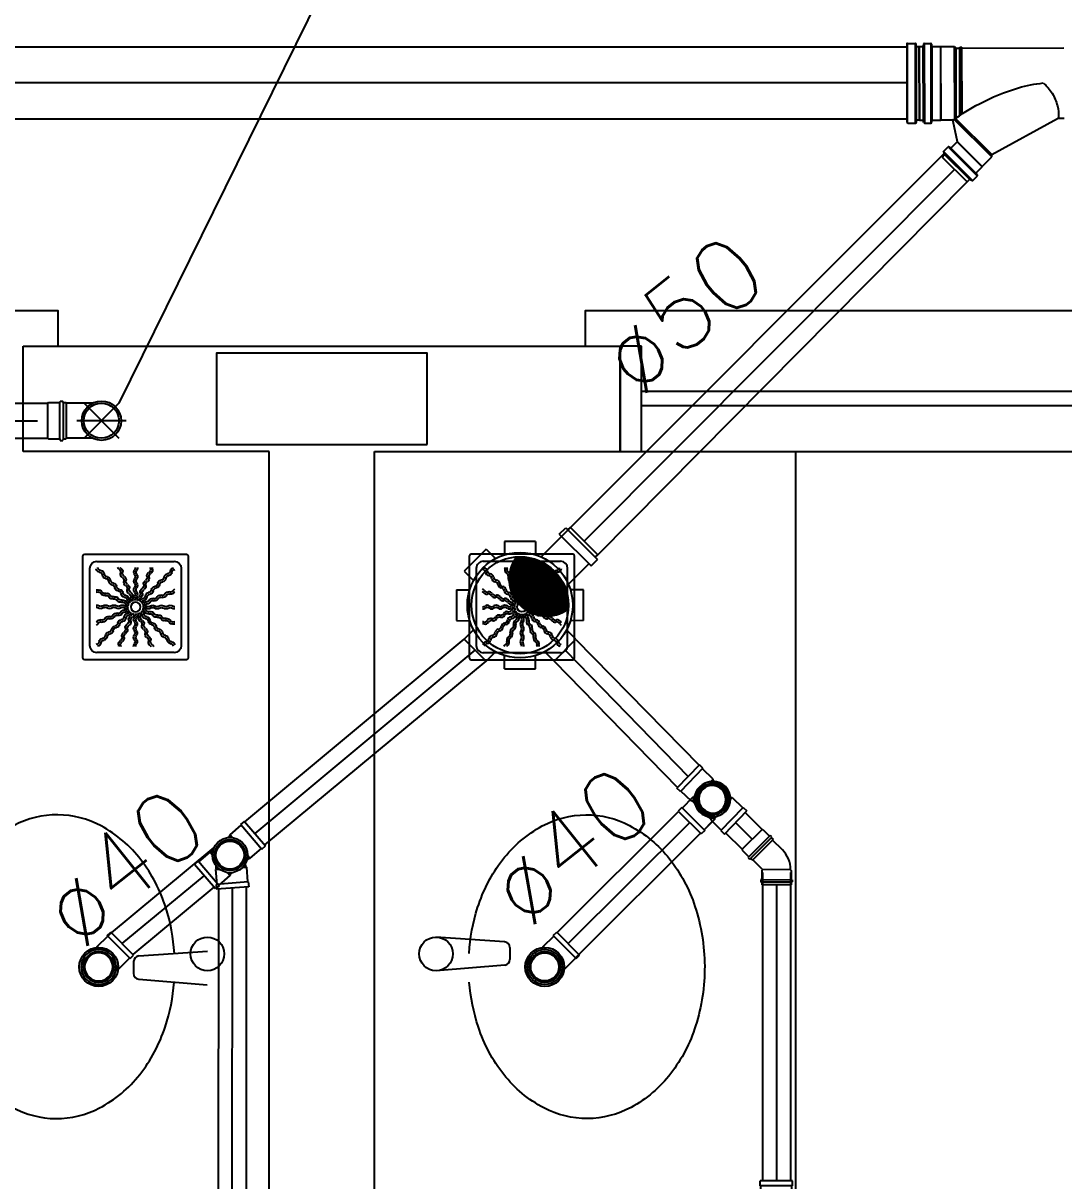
# Model space of a CAD drawing. Extents: x 411.9 to 506.5, y 66.1 to 116.3.
# Drawn here: x 432.73 to 434.212, y 109.616 to 111.264 of the extents above; entities that cross this region are included whole.
import ezdxf

# ---------------------------------------------------------------- set-up
doc = ezdxf.new("R2010")
doc.units = 0
doc.header["$LTSCALE"] = 0.005
doc.linetypes.add('C1', pattern=[12, 10, -1, 0, -1])
doc.layers.get('0').update_dxf_attribs({"linetype": 'CONTINUOUS'})
for name, color, linetype in [('01', 1, 'CONTINUOUS'), ('A-TEXTO', 3, 'CONTINUOUS'), ('AR-HAT-SERVIÇO', 253, 'CONTINUOUS'), ('EIXOS', 1, 'CONTINUOUS'), ('ESGOTO', 3, 'CONTINUOUS'), ('Estr-Met-PILARES', 3, 'CONTINUOUS'), ('H-ESGOTO', 3, 'CONTINUOUS'), ('SANIT', 3, 'CONTINUOUS'), ('TIGRECAD', 3, 'CONTINUOUS'), ('TINTERNO', 9, 'CONTINUOUS'), ('TUB-ESGOTO', 7, 'CONTINUOUS')]:
    doc.layers.add(name, color=color, linetype=linetype)
doc.styles.get("Standard").update_dxf_attribs({"font": 'simplex.shx'})

# ---------------------------------------------------------------- blocks, each defined once
blk = doc.blocks.new('A$C29B145EC')
at = {"layer": '01', "color": 251, "ltscale": 10}
for p, q in [((0.6883, 0.7), (0.0117, 0.7)), ((0, 0.6883), (0, 0.0117)), ((0.6067, 0.6533), (0.0933, 0.6533)), ((0.7, 0.0117), (0.7, 0.6883)), ((0.0467, 0.6067), (0.0467, 0.0933)), ((0.6533, 0.0933), (0.6533, 0.6067)), ((0.3228, 0.3929), (0.3117, 0.3833)), ((0.3413, 0.4), (0.3274, 0.3954)), ((0.3611, 0.3995), (0.3465, 0.4006)), ((0.3792, 0.3915), (0.3661, 0.3981)), ((0.3929, 0.3772), (0.3833, 0.3883)), ((0.3005, 0.3611), (0.2994, 0.3465)), ((0.3, 0.3413), (0.3046, 0.3274)), ((0.3085, 0.3792), (0.3019, 0.3661)), ((0.3071, 0.3228), (0.3167, 0.3117)), ((0.3208, 0.3085), (0.3339, 0.3019)), ((0.3772, 0.3071), (0.3883, 0.3167)), ((0.3915, 0.3208), (0.3981, 0.3339)), ((0.4, 0.3587), (0.3954, 0.3726)), ((0.3995, 0.3389), (0.4006, 0.3535)), ((0.3389, 0.3005), (0.3535, 0.2994)), ((0.3587, 0.3), (0.3726, 0.3046)), ((0.0117, 0), (0.6883, 0)), ((0.0933, 0.0467), (0.6067, 0.0467))]:
    blk.add_line(p, q, dxfattribs=at)
blk.add_circle((0.35, 0.35), 0.0321, dxfattribs=at)
for centre, radius, start, end in [((0.0117, 0.6883), 0.0117, 90, 180), ((0.6883, 0.6883), 0.0117, 0, 90), ((0.0933, 0.6067), 0.0467, 90, 180), ((0.6067, 0.6067), 0.0467, 0, 90), ((0.1003, 0.5997), 0.0117, 178.15805, 180), ((0.0842, 0.576), 0.0245, 45, 79.44028), ((0.1017, 0.6349), 0.0245, 259.28678, 261.81216), ((0.0947, 0.5865), 0.0245, 45, 81.81216), ((0.0842, 0.576), 0.0245, 8.18784, 45), ((0.1326, 0.5832), 0.0245, 188.18784, 225), ((0.0947, 0.5865), 0.0245, 8.18784, 45), ((0.1326, 0.5832), 0.0245, 225, 261.81216), ((0.1431, 0.5936), 0.0245, 188.18784, 225), ((0.1431, 0.5936), 0.0245, 225, 261.81216), ((0.1256, 0.5347), 0.0245, 45, 81.81216), ((0.1361, 0.5452), 0.0245, 45, 81.81216), ((0.1256, 0.5347), 0.0245, 8.18784, 45), ((0.1741, 0.5419), 0.0245, 188.18784, 225), ((0.1361, 0.5452), 0.0245, 8.18784, 45), ((0.1846, 0.5524), 0.0245, 188.18784, 225), ((0.2609, 0.5946), 0.0245, 165.68784, 202.5), ((0.2134, 0.6065), 0.0245, 345.68784, 11.38853), ((0.2609, 0.5946), 0.0245, 202.5, 239.31216), ((0.2359, 0.5525), 0.0245, 22.5, 59.31216), ((0.2746, 0.6003), 0.0245, 165.68784, 202.5), ((0.2271, 0.6122), 0.0245, 345.68784, 358.02046), ((0.2746, 0.6003), 0.0245, 202.5, 239.31216), ((0.2359, 0.5525), 0.0245, 345.68784, 22.5), ((0.2834, 0.5406), 0.0245, 165.68784, 202.5), ((0.2496, 0.5582), 0.0245, 22.5, 59.31216), ((0.2496, 0.5582), 0.0245, 345.68784, 22.5), ((0.2971, 0.5463), 0.0245, 165.68784, 202.5), ((0.3613, 0.6101), 0.0245, 177.07178, 216.81216), ((0.3614, 0.5516), 0.0245, 143.18784, 180), ((0.3614, 0.5516), 0.0245, 180, 216.81216), ((0.3221, 0.5807), 0.0245, 0, 36.81216), ((0.3221, 0.5807), 0.0245, 323.18784, 0), ((0.3761, 0.6101), 0.0245, 177.07178, 216.81216), ((0.3762, 0.5516), 0.0245, 143.18784, 180), ((0.3762, 0.5516), 0.0245, 180, 216.81216), ((0.3369, 0.5807), 0.0245, 0, 36.81216), ((0.3369, 0.5807), 0.0245, 323.18784, 0), ((0.4377, 0.5319), 0.0245, 157.5, 194.31216), ((0.4377, 0.5319), 0.0245, 120.68784, 157.5), ((0.4125, 0.5739), 0.0245, 300.68784, 337.5), ((0.4514, 0.5262), 0.0245, 120.68784, 157.5), ((0.4125, 0.5739), 0.0245, 337.5, 14.31216), ((0.4599, 0.586), 0.0245, 157.5, 194.31216), ((0.4599, 0.586), 0.0245, 120.68784, 157.5), ((0.4262, 0.5682), 0.0245, 300.68784, 337.5), ((0.4348, 0.628), 0.0245, 300.68784, 317.20212), ((0.4262, 0.5682), 0.0245, 337.5, 14.31216), ((0.4737, 0.5803), 0.0245, 157.5, 194.31216), ((0.4737, 0.5803), 0.0245, 120.68784, 157.5), ((0.4485, 0.6223), 0.0245, 300.68784, 333.42235), ((0.5419, 0.5259), 0.0245, 135, 171.81216), ((0.5419, 0.5259), 0.0245, 98.18784, 135), ((0.5524, 0.5154), 0.0245, 98.18784, 135), ((0.5347, 0.5744), 0.0245, 278.18784, 315), ((0.5452, 0.5639), 0.0245, 278.18784, 315), ((0.5347, 0.5744), 0.0245, 315, 351.81216), ((0.5832, 0.5674), 0.0245, 135, 171.81216), ((0.5452, 0.5639), 0.0245, 315, 351.81216), ((0.5832, 0.5674), 0.0245, 98.18784, 135), ((0.5936, 0.5569), 0.0245, 135, 171.81216), ((0.5936, 0.5569), 0.0245, 98.18784, 135), ((0.576, 0.6158), 0.0245, 278.18784, 315), ((0.5865, 0.6053), 0.0245, 278.18784, 315), ((0.576, 0.6158), 0.0245, 315, 349.44028), ((0.5865, 0.6053), 0.0245, 315, 351.81216), ((0.0777, 0.4485), 0.0245, 30.68784, 63.42235), ((0.1741, 0.5419), 0.0245, 225, 261.81216), ((0.1846, 0.5524), 0.0245, 225, 261.81216), ((0.1671, 0.4934), 0.0245, 45, 81.81216), ((0.1776, 0.5039), 0.0245, 45, 81.81216), ((0.1671, 0.4934), 0.0245, 8.18784, 45), ((0.2155, 0.5006), 0.0245, 188.18784, 225), ((0.1776, 0.5039), 0.0245, 8.18784, 45), ((0.2155, 0.5006), 0.0245, 225, 261.81216), ((0.226, 0.5111), 0.0245, 188.18784, 225), ((0.226, 0.5111), 0.0245, 225, 261.81216), ((0.2085, 0.4521), 0.0245, 45, 81.81216), ((0.219, 0.4626), 0.0245, 45, 81.81216), ((0.2085, 0.4521), 0.0245, 8.18784, 45), ((0.219, 0.4626), 0.0245, 8.18784, 45), ((0.2675, 0.4698), 0.0245, 188.18784, 225), ((0.2834, 0.5406), 0.0245, 202.5, 239.31216), ((0.2584, 0.4985), 0.0245, 22.5, 59.31216), ((0.2971, 0.5463), 0.0245, 202.5, 239.31216), ((0.2584, 0.4985), 0.0245, 345.68784, 22.5), ((0.3059, 0.4866), 0.0245, 165.68784, 202.5), ((0.3059, 0.4866), 0.0245, 202.5, 239.31216), ((0.2721, 0.5042), 0.0245, 22.5, 59.31216), ((0.2809, 0.4445), 0.0245, 22.5, 59.31216), ((0.2721, 0.5042), 0.0245, 345.68784, 22.5), ((0.3196, 0.4923), 0.0245, 165.68784, 202.5), ((0.3196, 0.4923), 0.0245, 202.5, 239.31216), ((0.2946, 0.4502), 0.0245, 22.5, 59.31216), ((0.3615, 0.4931), 0.0245, 143.18784, 180), ((0.3615, 0.4931), 0.0245, 180, 216.81216), ((0.3222, 0.5222), 0.0245, 0, 36.81216), ((0.3222, 0.5222), 0.0245, 323.18784, 0), ((0.3223, 0.4637), 0.0245, 0, 36.81216), ((0.3223, 0.4637), 0.0245, 323.18784, 0), ((0.3764, 0.4931), 0.0245, 143.18784, 180), ((0.3764, 0.4931), 0.0245, 180, 216.81216), ((0.337, 0.5222), 0.0245, 0, 36.81216), ((0.337, 0.5222), 0.0245, 323.18784, 0), ((0.3372, 0.4637), 0.0245, 0, 36.81216), ((0.3372, 0.4637), 0.0245, 323.18784, 0), ((0.368, 0.4657), 0.0245, 337.5, 14.31216), ((0.4154, 0.4778), 0.0245, 157.5, 194.31216), ((0.4154, 0.4778), 0.0245, 120.68784, 157.5), ((0.3902, 0.5198), 0.0245, 300.68784, 337.5), ((0.3817, 0.46), 0.0245, 337.5, 14.31216), ((0.4291, 0.4721), 0.0245, 157.5, 194.31216), ((0.4291, 0.4721), 0.0245, 120.68784, 157.5), ((0.3902, 0.5198), 0.0245, 337.5, 14.31216), ((0.4039, 0.5141), 0.0245, 300.68784, 337.5), ((0.4039, 0.5141), 0.0245, 337.5, 14.31216), ((0.4514, 0.5262), 0.0245, 157.5, 194.31216), ((0.4593, 0.443), 0.0245, 98.18784, 135), ((0.4521, 0.4915), 0.0245, 278.18784, 315), ((0.4626, 0.481), 0.0245, 278.18784, 315), ((0.4521, 0.4915), 0.0245, 315, 351.81216), ((0.5006, 0.4845), 0.0245, 135, 171.81216), ((0.4626, 0.481), 0.0245, 315, 351.81216), ((0.5006, 0.4845), 0.0245, 98.18784, 135), ((0.5111, 0.474), 0.0245, 135, 171.81216), ((0.5111, 0.474), 0.0245, 98.18784, 135), ((0.4934, 0.5329), 0.0245, 278.18784, 315), ((0.5039, 0.5224), 0.0245, 278.18784, 315), ((0.4934, 0.5329), 0.0245, 315, 351.81216), ((0.5039, 0.5224), 0.0245, 315, 351.81216), ((0.5524, 0.5154), 0.0245, 135, 171.81216), ((0.5946, 0.4391), 0.0245, 112.5, 149.31216), ((0.5946, 0.4391), 0.0245, 75.68784, 112.5), ((0.6065, 0.4866), 0.0245, 255.68784, 281.38853), ((0.072, 0.4348), 0.0245, 30.68784, 47.20212), ((0.114, 0.4599), 0.0245, 210.68784, 247.5), ((0.1197, 0.4737), 0.0245, 210.68784, 247.5), ((0.114, 0.4599), 0.0245, 247.5, 284.31216), ((0.1197, 0.4737), 0.0245, 247.5, 284.31216), ((0.1261, 0.4125), 0.0245, 67.5, 104.31216), ((0.1318, 0.4262), 0.0245, 67.5, 104.31216), ((0.1261, 0.4125), 0.0245, 30.68784, 67.5), ((0.1318, 0.4262), 0.0245, 30.68784, 67.5), ((0.1681, 0.4377), 0.0245, 210.68784, 247.5), ((0.1738, 0.4514), 0.0245, 210.68784, 247.5), ((0.1681, 0.4377), 0.0245, 247.5, 284.31216), ((0.1738, 0.4514), 0.0245, 247.5, 284.31216), ((0.1802, 0.3902), 0.0245, 67.5, 104.31216), ((0.1859, 0.4039), 0.0245, 67.5, 104.31216), ((0.1802, 0.3902), 0.0245, 30.68784, 67.5), ((0.1859, 0.4039), 0.0245, 30.68784, 67.5), ((0.2222, 0.4154), 0.0245, 210.68784, 247.5), ((0.2279, 0.4291), 0.0245, 210.68784, 247.5), ((0.2222, 0.4154), 0.0245, 247.5, 284.31216), ((0.2279, 0.4291), 0.0245, 247.5, 284.31216), ((0.2343, 0.368), 0.0245, 67.5, 104.31216), ((0.257, 0.4593), 0.0245, 188.18784, 225), ((0.24, 0.3817), 0.0245, 67.5, 104.31216), ((0.257, 0.4593), 0.0245, 225, 261.81216), ((0.2343, 0.368), 0.0245, 30.68784, 67.5), ((0.24, 0.3817), 0.0245, 30.68784, 67.5), ((0.2675, 0.4698), 0.0245, 225, 261.81216), ((0.25, 0.4109), 0.0245, 45, 81.81216), ((0.282, 0.4068), 0.0245, 210.68784, 247.5), ((0.2605, 0.4214), 0.0245, 45, 81.81216), ((0.25, 0.4109), 0.0245, 8.18784, 45), ((0.2984, 0.418), 0.0245, 188.18784, 225), ((0.2605, 0.4214), 0.0245, 8.18784, 45), ((0.2984, 0.418), 0.0245, 225, 261.81216), ((0.3089, 0.4285), 0.0245, 188.18784, 225), ((0.3089, 0.4285), 0.0245, 225, 261.81216), ((0.2915, 0.3696), 0.0245, 45, 81.81216), ((0.2809, 0.4445), 0.0245, 345.68784, 22.5), ((0.3284, 0.4326), 0.0245, 165.68784, 202.5), ((0.3019, 0.3801), 0.0245, 45, 81.81216), ((0.3284, 0.4326), 0.0245, 202.5, 239.31216), ((0.2915, 0.3696), 0.0245, 34.11599, 45), ((0.3034, 0.3905), 0.0245, 22.5, 59.31216), ((0.2946, 0.4502), 0.0245, 345.68784, 22.5), ((0.3421, 0.4383), 0.0245, 165.68784, 202.5), ((0.3019, 0.3801), 0.0245, 31.47071, 45), ((0.3421, 0.4383), 0.0245, 202.5, 239.31216), ((0.3034, 0.3905), 0.0245, 11.61599, 22.5), ((0.3171, 0.3962), 0.0245, 22.5, 59.31216), ((0.3616, 0.4346), 0.0245, 143.18784, 180), ((0.3616, 0.4346), 0.0245, 180, 216.81216), ((0.3171, 0.3962), 0.0245, 8.97071, 22.5), ((0.3225, 0.4053), 0.0245, 0, 36.81216), ((0.3225, 0.4053), 0.0245, 349.11599, 0), ((0.3765, 0.4346), 0.0245, 143.18784, 180), ((0.3765, 0.4346), 0.0245, 180, 216.81216), ((0.3373, 0.4053), 0.0245, 0, 36.81216), ((0.3373, 0.4053), 0.0245, 346.47071, 0), ((0.3457, 0.4116), 0.0245, 326.61599, 337.5), ((0.3457, 0.4116), 0.0245, 337.5, 14.31216), ((0.3931, 0.4237), 0.0245, 157.5, 194.31216), ((0.3931, 0.4237), 0.0245, 120.68784, 157.5), ((0.3594, 0.4059), 0.0245, 323.97071, 337.5), ((0.368, 0.4657), 0.0245, 300.68784, 337.5), ((0.3594, 0.4059), 0.0245, 337.5, 14.31216), ((0.4068, 0.418), 0.0245, 157.5, 194.31216), ((0.3696, 0.4085), 0.0245, 304.11599, 315), ((0.4068, 0.418), 0.0245, 120.68784, 157.5), ((0.3696, 0.4085), 0.0245, 315, 351.81216), ((0.418, 0.4016), 0.0245, 135, 171.81216), ((0.3817, 0.46), 0.0245, 300.68784, 337.5), ((0.3801, 0.3981), 0.0245, 315, 351.81216), ((0.418, 0.4016), 0.0245, 98.18784, 135), ((0.4285, 0.3911), 0.0245, 135, 171.81216), ((0.4285, 0.3911), 0.0245, 98.18784, 135), ((0.4326, 0.3716), 0.0245, 112.5, 149.31216), ((0.4109, 0.45), 0.0245, 278.18784, 315), ((0.4326, 0.3716), 0.0245, 75.68784, 112.5), ((0.4214, 0.4395), 0.0245, 278.18784, 315), ((0.4109, 0.45), 0.0245, 315, 351.81216), ((0.4593, 0.443), 0.0245, 135, 171.81216), ((0.4445, 0.4191), 0.0245, 255.68784, 292.5), ((0.4214, 0.4395), 0.0245, 315, 351.81216), ((0.4698, 0.4325), 0.0245, 135, 171.81216), ((0.4698, 0.4325), 0.0245, 98.18784, 135), ((0.4445, 0.4191), 0.0245, 292.5, 329.31216), ((0.4502, 0.4054), 0.0245, 292.5, 329.31216), ((0.4866, 0.3941), 0.0245, 112.5, 149.31216), ((0.4923, 0.3804), 0.0245, 112.5, 149.31216), ((0.4866, 0.3941), 0.0245, 75.68784, 112.5), ((0.4923, 0.3804), 0.0245, 75.68784, 112.5), ((0.4985, 0.4416), 0.0245, 255.68784, 292.5), ((0.5042, 0.4279), 0.0245, 255.68784, 292.5), ((0.4985, 0.4416), 0.0245, 292.5, 329.31216), ((0.5042, 0.4279), 0.0245, 292.5, 329.31216), ((0.5406, 0.4166), 0.0245, 112.5, 149.31216), ((0.5463, 0.4029), 0.0245, 112.5, 149.31216), ((0.5406, 0.4166), 0.0245, 75.68784, 112.5), ((0.5463, 0.4029), 0.0245, 75.68784, 112.5), ((0.5525, 0.4641), 0.0245, 255.68784, 292.5), ((0.5582, 0.4504), 0.0245, 255.68784, 292.5), ((0.5525, 0.4641), 0.0245, 292.5, 329.31216), ((0.5582, 0.4504), 0.0245, 292.5, 329.31216), ((0.6003, 0.4254), 0.0245, 112.5, 149.31216), ((0.6003, 0.4254), 0.0245, 75.68784, 112.5), ((0.6122, 0.4729), 0.0245, 255.68784, 268.02046), ((0.0899, 0.3761), 0.0245, 267.07178, 270), ((0.0899, 0.3613), 0.0245, 267.07178, 270), ((0.0899, 0.3761), 0.0245, 270, 306.81216), ((0.0899, 0.3613), 0.0245, 270, 306.81216), ((0.1193, 0.3369), 0.0245, 90, 126.81216), ((0.1193, 0.3221), 0.0245, 90, 126.81216), ((0.1193, 0.3369), 0.0245, 53.18784, 90), ((0.1193, 0.3221), 0.0245, 53.18784, 90), ((0.1484, 0.3762), 0.0245, 233.18784, 270), ((0.1484, 0.3614), 0.0245, 233.18784, 270), ((0.1484, 0.3762), 0.0245, 270, 306.81216), ((0.1484, 0.3614), 0.0245, 270, 306.81216), ((0.1778, 0.337), 0.0245, 90, 126.81216), ((0.1778, 0.3222), 0.0245, 90, 126.81216), ((0.1778, 0.337), 0.0245, 53.18784, 90), ((0.1778, 0.3222), 0.0245, 53.18784, 90), ((0.2069, 0.3764), 0.0245, 233.18784, 270), ((0.2069, 0.3615), 0.0245, 233.18784, 270), ((0.2069, 0.3764), 0.0245, 270, 306.81216), ((0.2069, 0.3615), 0.0245, 270, 306.81216), ((0.2362, 0.3372), 0.0245, 90, 126.81216), ((0.2362, 0.3223), 0.0245, 90, 126.81216), ((0.2498, 0.2946), 0.0245, 112.5, 149.31216), ((0.2362, 0.3372), 0.0245, 53.18784, 90), ((0.2362, 0.3223), 0.0245, 53.18784, 90), ((0.2498, 0.2946), 0.0245, 75.68784, 112.5), ((0.2654, 0.3765), 0.0245, 233.18784, 270), ((0.2654, 0.3616), 0.0245, 233.18784, 270), ((0.2763, 0.3931), 0.0245, 210.68784, 247.5), ((0.2617, 0.3421), 0.0245, 255.68784, 292.5), ((0.2654, 0.3765), 0.0245, 270, 306.81216), ((0.2654, 0.3616), 0.0245, 270, 306.81216), ((0.2763, 0.3931), 0.0245, 247.5, 284.31216), ((0.2617, 0.3421), 0.0245, 292.5, 329.31216), ((0.282, 0.4068), 0.0245, 247.5, 284.31216), ((0.2674, 0.3284), 0.0245, 292.5, 329.31216), ((0.2947, 0.3373), 0.0245, 90, 126.81216), ((0.2947, 0.3225), 0.0245, 90, 126.81216), ((0.2884, 0.3457), 0.0245, 67.5, 104.31216), ((0.3038, 0.3171), 0.0245, 112.5, 149.31216), ((0.2941, 0.3594), 0.0245, 67.5, 104.31216), ((0.3095, 0.3034), 0.0245, 112.5, 149.31216), ((0.3038, 0.3171), 0.0245, 98.97071, 112.5), ((0.2947, 0.3373), 0.0245, 76.47071, 90), ((0.2947, 0.3225), 0.0245, 79.11599, 90), ((0.3199, 0.3019), 0.0245, 135, 171.81216), ((0.2884, 0.3457), 0.0245, 56.61599, 67.5), ((0.3095, 0.3034), 0.0245, 101.61599, 112.5), ((0.3199, 0.3019), 0.0245, 121.47071, 135), ((0.2941, 0.3594), 0.0245, 53.97071, 67.5), ((0.3304, 0.2915), 0.0245, 135, 171.81216), ((0.3304, 0.2915), 0.0245, 124.11599, 135), ((0.3406, 0.2941), 0.0245, 143.97071, 157.5), ((0.4085, 0.3304), 0.0245, 214.11599, 225), ((0.4085, 0.3304), 0.0245, 225, 261.81216), ((0.4059, 0.3406), 0.0245, 233.97071, 247.5), ((0.3801, 0.3981), 0.0245, 301.47071, 315), ((0.3905, 0.3966), 0.0245, 281.61599, 292.5), ((0.4059, 0.3406), 0.0245, 247.5, 284.31216), ((0.4116, 0.3543), 0.0245, 236.61599, 247.5), ((0.4053, 0.3627), 0.0245, 256.47071, 270), ((0.3905, 0.3966), 0.0245, 292.5, 329.31216), ((0.3962, 0.3829), 0.0245, 278.97071, 292.5), ((0.4053, 0.3775), 0.0245, 259.11599, 270), ((0.4116, 0.3543), 0.0245, 247.5, 284.31216), ((0.4053, 0.3775), 0.0245, 270, 306.81216), ((0.4053, 0.3627), 0.0245, 270, 306.81216), ((0.3962, 0.3829), 0.0245, 292.5, 329.31216), ((0.418, 0.2932), 0.0245, 67.5, 104.31216), ((0.4383, 0.3579), 0.0245, 112.5, 149.31216), ((0.4237, 0.3069), 0.0245, 67.5, 104.31216), ((0.4346, 0.3384), 0.0245, 90, 126.81216), ((0.4346, 0.3235), 0.0245, 90, 126.81216), ((0.418, 0.2932), 0.0245, 30.68784, 67.5), ((0.4383, 0.3579), 0.0245, 75.68784, 112.5), ((0.4237, 0.3069), 0.0245, 30.68784, 67.5), ((0.4346, 0.3384), 0.0245, 53.18784, 90), ((0.4346, 0.3235), 0.0245, 53.18784, 90), ((0.4502, 0.4054), 0.0245, 255.68784, 292.5), ((0.4657, 0.332), 0.0245, 210.68784, 247.5), ((0.4637, 0.3777), 0.0245, 233.18784, 270), ((0.4637, 0.3628), 0.0245, 233.18784, 270), ((0.4657, 0.332), 0.0245, 247.5, 284.31216), ((0.4637, 0.3777), 0.0245, 270, 306.81216), ((0.4637, 0.3628), 0.0245, 270, 306.81216), ((0.4778, 0.2846), 0.0245, 67.5, 104.31216), ((0.4931, 0.3385), 0.0245, 90, 126.81216), ((0.4931, 0.3236), 0.0245, 90, 126.81216), ((0.4931, 0.3385), 0.0245, 53.18784, 90), ((0.4931, 0.3236), 0.0245, 53.18784, 90), ((0.5222, 0.3778), 0.0245, 233.18784, 270), ((0.5222, 0.363), 0.0245, 233.18784, 270), ((0.5222, 0.3778), 0.0245, 270, 306.81216), ((0.5222, 0.363), 0.0245, 270, 306.81216), ((0.5516, 0.3386), 0.0245, 90, 126.81216), ((0.5516, 0.3238), 0.0245, 90, 126.81216), ((0.5516, 0.3386), 0.0245, 53.18784, 90), ((0.5516, 0.3238), 0.0245, 53.18784, 90), ((0.5807, 0.3779), 0.0245, 233.18784, 270), ((0.5807, 0.3631), 0.0245, 233.18784, 270), ((0.5807, 0.3779), 0.0245, 270, 306.81216), ((0.5807, 0.3631), 0.0245, 270, 306.81216), ((0.6101, 0.3387), 0.0245, 90, 126.81216), ((0.6101, 0.3239), 0.0245, 90, 126.81216), ((0.6101, 0.3387), 0.0245, 87.07178, 90), ((0.6101, 0.3239), 0.0245, 87.07178, 90), ((0.0878, 0.2271), 0.0245, 75.68784, 88.02046), ((0.0935, 0.2134), 0.0245, 75.68784, 101.38853), ((0.0997, 0.2746), 0.0245, 255.68784, 292.5), ((0.1054, 0.2609), 0.0245, 255.68784, 292.5), ((0.0997, 0.2746), 0.0245, 292.5, 329.31216), ((0.1054, 0.2609), 0.0245, 292.5, 329.31216), ((0.1418, 0.2496), 0.0245, 112.5, 149.31216), ((0.1475, 0.2359), 0.0245, 112.5, 149.31216), ((0.1418, 0.2496), 0.0245, 75.68784, 112.5), ((0.1475, 0.2359), 0.0245, 75.68784, 112.5), ((0.1537, 0.2971), 0.0245, 255.68784, 292.5), ((0.1594, 0.2834), 0.0245, 255.68784, 292.5), ((0.1537, 0.2971), 0.0245, 292.5, 329.31216), ((0.1594, 0.2834), 0.0245, 292.5, 329.31216), ((0.1958, 0.2721), 0.0245, 112.5, 149.31216), ((0.2015, 0.2584), 0.0245, 112.5, 149.31216), ((0.1958, 0.2721), 0.0245, 75.68784, 112.5), ((0.2015, 0.2584), 0.0245, 75.68784, 112.5), ((0.2077, 0.3196), 0.0245, 255.68784, 292.5), ((0.2134, 0.3059), 0.0245, 255.68784, 292.5), ((0.2374, 0.219), 0.0245, 135, 171.81216), ((0.2077, 0.3196), 0.0245, 292.5, 329.31216), ((0.2374, 0.219), 0.0245, 98.18784, 135), ((0.2134, 0.3059), 0.0245, 292.5, 329.31216), ((0.2479, 0.2085), 0.0245, 98.18784, 135), ((0.2302, 0.2675), 0.0245, 278.18784, 315), ((0.2555, 0.2809), 0.0245, 112.5, 149.31216), ((0.2407, 0.257), 0.0245, 278.18784, 315), ((0.2555, 0.2809), 0.0245, 75.68784, 112.5), ((0.2302, 0.2675), 0.0245, 315, 351.81216), ((0.2786, 0.2605), 0.0245, 135, 171.81216), ((0.2407, 0.257), 0.0245, 315, 351.81216), ((0.2674, 0.3284), 0.0245, 255.68784, 292.5), ((0.2786, 0.2605), 0.0245, 98.18784, 135), ((0.2891, 0.25), 0.0245, 135, 171.81216), ((0.2891, 0.25), 0.0245, 98.18784, 135), ((0.2715, 0.3089), 0.0245, 278.18784, 315), ((0.282, 0.2984), 0.0245, 278.18784, 315), ((0.2715, 0.3089), 0.0245, 315, 351.81216), ((0.2709, 0.2279), 0.0245, 337.5, 14.31216), ((0.3183, 0.24), 0.0245, 157.5, 194.31216), ((0.3183, 0.24), 0.0245, 120.68784, 157.5), ((0.282, 0.2984), 0.0245, 315, 351.81216), ((0.2932, 0.282), 0.0245, 300.68784, 337.5), ((0.332, 0.2343), 0.0245, 157.5, 194.31216), ((0.332, 0.2343), 0.0245, 120.68784, 157.5), ((0.2932, 0.282), 0.0245, 337.5, 14.31216), ((0.3406, 0.2941), 0.0245, 157.5, 194.31216), ((0.3069, 0.2763), 0.0245, 300.68784, 337.5), ((0.3069, 0.2763), 0.0245, 337.5, 14.31216), ((0.3543, 0.2884), 0.0245, 157.5, 194.31216), ((0.3543, 0.2884), 0.0245, 146.61599, 157.5), ((0.3627, 0.2947), 0.0245, 166.47071, 180), ((0.3627, 0.2947), 0.0245, 180, 216.81216), ((0.3628, 0.2362), 0.0245, 143.18784, 180), ((0.3628, 0.2362), 0.0245, 180, 216.81216), ((0.3235, 0.2654), 0.0245, 0, 36.81216), ((0.3235, 0.2654), 0.0245, 323.18784, 0), ((0.3775, 0.2947), 0.0245, 169.11599, 180), ((0.3775, 0.2947), 0.0245, 180, 216.81216), ((0.3777, 0.2362), 0.0245, 143.18784, 180), ((0.3777, 0.2362), 0.0245, 180, 216.81216), ((0.3384, 0.2654), 0.0245, 0, 36.81216), ((0.3384, 0.2654), 0.0245, 323.18784, 0), ((0.3829, 0.3038), 0.0245, 188.97071, 202.5), ((0.3829, 0.3038), 0.0245, 202.5, 239.31216), ((0.3579, 0.2617), 0.0245, 22.5, 59.31216), ((0.3966, 0.3095), 0.0245, 191.61599, 202.5), ((0.3966, 0.3095), 0.0245, 202.5, 239.31216), ((0.3981, 0.3199), 0.0245, 211.47071, 225), ((0.3579, 0.2617), 0.0245, 345.68784, 22.5), ((0.3981, 0.3199), 0.0245, 225, 261.81216), ((0.4054, 0.2498), 0.0245, 165.68784, 202.5), ((0.4054, 0.2498), 0.0245, 202.5, 239.31216), ((0.3716, 0.2674), 0.0245, 22.5, 59.31216), ((0.3716, 0.2674), 0.0245, 345.68784, 22.5), ((0.3911, 0.2715), 0.0245, 45, 81.81216), ((0.4191, 0.2555), 0.0245, 165.68784, 202.5), ((0.4191, 0.2555), 0.0245, 202.5, 239.31216), ((0.4016, 0.282), 0.0245, 45, 81.81216), ((0.3941, 0.2134), 0.0245, 22.5, 59.31216), ((0.3911, 0.2715), 0.0245, 8.18784, 45), ((0.4395, 0.2786), 0.0245, 188.18784, 225), ((0.4016, 0.282), 0.0245, 8.18784, 45), ((0.4395, 0.2786), 0.0245, 225, 261.81216), ((0.45, 0.2891), 0.0245, 188.18784, 225), ((0.45, 0.2891), 0.0245, 225, 261.81216), ((0.4325, 0.2302), 0.0245, 45, 81.81216), ((0.46, 0.3183), 0.0245, 210.68784, 247.5), ((0.443, 0.2407), 0.0245, 45, 81.81216), ((0.4325, 0.2302), 0.0245, 8.18784, 45), ((0.46, 0.3183), 0.0245, 247.5, 284.31216), ((0.481, 0.2374), 0.0245, 188.18784, 225), ((0.443, 0.2407), 0.0245, 8.18784, 45), ((0.4721, 0.2709), 0.0245, 67.5, 104.31216), ((0.4915, 0.2479), 0.0245, 188.18784, 225), ((0.4721, 0.2709), 0.0245, 30.68784, 67.5), ((0.4778, 0.2846), 0.0245, 30.68784, 67.5), ((0.5141, 0.2961), 0.0245, 210.68784, 247.5), ((0.5198, 0.3098), 0.0245, 210.68784, 247.5), ((0.5141, 0.2961), 0.0245, 247.5, 284.31216), ((0.5198, 0.3098), 0.0245, 247.5, 284.31216), ((0.5262, 0.2486), 0.0245, 67.5, 104.31216), ((0.5319, 0.2623), 0.0245, 67.5, 104.31216), ((0.5262, 0.2486), 0.0245, 30.68784, 67.5), ((0.5319, 0.2623), 0.0245, 30.68784, 67.5), ((0.5682, 0.2738), 0.0245, 210.68784, 247.5), ((0.5739, 0.2875), 0.0245, 210.68784, 247.5), ((0.5682, 0.2738), 0.0245, 247.5, 284.31216), ((0.5739, 0.2875), 0.0245, 247.5, 284.31216), ((0.5803, 0.2263), 0.0245, 67.5, 104.31216), ((0.586, 0.2401), 0.0245, 67.5, 104.31216), ((0.5803, 0.2263), 0.0245, 30.68784, 67.5), ((0.586, 0.2401), 0.0245, 30.68784, 67.5), ((0.6223, 0.2515), 0.0245, 210.68784, 243.42235), ((0.628, 0.2652), 0.0245, 210.68784, 227.20212), ((0.1548, 0.1361), 0.0245, 98.18784, 135), ((0.1476, 0.1846), 0.0245, 278.18784, 315), ((0.1581, 0.1741), 0.0245, 278.18784, 315), ((0.1476, 0.1846), 0.0245, 315, 351.81216), ((0.1961, 0.1776), 0.0245, 135, 171.81216), ((0.1581, 0.1741), 0.0245, 315, 351.81216), ((0.1961, 0.1776), 0.0245, 98.18784, 135), ((0.2066, 0.1671), 0.0245, 135, 171.81216), ((0.2066, 0.1671), 0.0245, 98.18784, 135), ((0.1889, 0.226), 0.0245, 278.18784, 315), ((0.1994, 0.2155), 0.0245, 278.18784, 315), ((0.1889, 0.226), 0.0245, 315, 351.81216), ((0.1994, 0.2155), 0.0245, 315, 351.81216), ((0.2479, 0.2085), 0.0245, 135, 171.81216), ((0.2486, 0.1738), 0.0245, 300.68784, 337.5), ((0.2486, 0.1738), 0.0245, 337.5, 14.31216), ((0.2961, 0.1859), 0.0245, 157.5, 194.31216), ((0.2961, 0.1859), 0.0245, 120.68784, 157.5), ((0.2623, 0.1681), 0.0245, 300.68784, 337.5), ((0.2709, 0.2279), 0.0245, 300.68784, 337.5), ((0.2623, 0.1681), 0.0245, 337.5, 14.31216), ((0.3098, 0.1802), 0.0245, 157.5, 194.31216), ((0.3098, 0.1802), 0.0245, 120.68784, 157.5), ((0.2846, 0.2222), 0.0245, 300.68784, 337.5), ((0.2846, 0.2222), 0.0245, 337.5, 14.31216), ((0.363, 0.1778), 0.0245, 143.18784, 180), ((0.363, 0.1778), 0.0245, 180, 216.81216), ((0.3236, 0.2069), 0.0245, 0, 36.81216), ((0.3236, 0.2069), 0.0245, 323.18784, 0), ((0.3238, 0.1484), 0.0245, 0, 36.81216), ((0.3778, 0.1778), 0.0245, 143.18784, 180), ((0.3778, 0.1778), 0.0245, 180, 216.81216), ((0.3385, 0.2069), 0.0245, 0, 36.81216), ((0.3385, 0.2069), 0.0245, 323.18784, 0), ((0.3386, 0.1484), 0.0245, 0, 36.81216), ((0.3804, 0.2077), 0.0245, 22.5, 59.31216), ((0.3804, 0.2077), 0.0245, 345.68784, 22.5), ((0.4279, 0.1958), 0.0245, 165.68784, 202.5), ((0.4279, 0.1958), 0.0245, 202.5, 239.31216), ((0.4029, 0.1537), 0.0245, 22.5, 59.31216), ((0.3941, 0.2134), 0.0245, 345.68784, 22.5), ((0.4416, 0.2015), 0.0245, 165.68784, 202.5), ((0.4416, 0.2015), 0.0245, 202.5, 239.31216), ((0.4029, 0.1537), 0.0245, 345.68784, 22.5), ((0.4166, 0.1594), 0.0245, 22.5, 59.31216), ((0.4166, 0.1594), 0.0245, 345.68784, 22.5), ((0.481, 0.2374), 0.0245, 225, 261.81216), ((0.4915, 0.2479), 0.0245, 225, 261.81216), ((0.474, 0.1889), 0.0245, 45, 81.81216), ((0.4845, 0.1994), 0.0245, 45, 81.81216), ((0.474, 0.1889), 0.0245, 8.18784, 45), ((0.5224, 0.1961), 0.0245, 188.18784, 225), ((0.4845, 0.1994), 0.0245, 8.18784, 45), ((0.5224, 0.1961), 0.0245, 225, 261.81216), ((0.5329, 0.2066), 0.0245, 188.18784, 225), ((0.5329, 0.2066), 0.0245, 225, 261.81216), ((0.5154, 0.1476), 0.0245, 45, 81.81216), ((0.5259, 0.1581), 0.0245, 45, 81.81216), ((0.5154, 0.1476), 0.0245, 8.18784, 45), ((0.5259, 0.1581), 0.0245, 8.18784, 45), ((0.5744, 0.1653), 0.0245, 188.18784, 225), ((0.0933, 0.0933), 0.0467, 180, 270), ((0.0651, 0.1017), 0.0245, 349.28678, 351.81216), ((0.1135, 0.0947), 0.0245, 135, 171.81216), ((0.1135, 0.0947), 0.0245, 98.18784, 135), ((0.124, 0.0842), 0.0245, 135, 169.44028), ((0.124, 0.0842), 0.0245, 98.18784, 135), ((0.1064, 0.1431), 0.0245, 278.18784, 315), ((0.1168, 0.1326), 0.0245, 278.18784, 315), ((0.1064, 0.1431), 0.0245, 315, 351.81216), ((0.1548, 0.1361), 0.0245, 135, 171.81216), ((0.1168, 0.1326), 0.0245, 315, 351.81216), ((0.1653, 0.1256), 0.0245, 135, 171.81216), ((0.1653, 0.1256), 0.0245, 98.18784, 135), ((0.2515, 0.0777), 0.0245, 120.68784, 153.42235), ((0.2263, 0.1197), 0.0245, 300.68784, 337.5), ((0.2652, 0.072), 0.0245, 120.68784, 137.20212), ((0.2263, 0.1197), 0.0245, 337.5, 14.31216), ((0.2738, 0.1318), 0.0245, 157.5, 194.31216), ((0.2738, 0.1318), 0.0245, 120.68784, 157.5), ((0.2401, 0.114), 0.0245, 300.68784, 337.5), ((0.2401, 0.114), 0.0245, 337.5, 14.31216), ((0.2875, 0.1261), 0.0245, 157.5, 194.31216), ((0.2875, 0.1261), 0.0245, 120.68784, 157.5), ((0.3631, 0.1193), 0.0245, 143.18784, 180), ((0.3631, 0.1193), 0.0245, 180, 216.81216), ((0.3238, 0.1484), 0.0245, 323.18784, 0), ((0.3239, 0.0899), 0.0245, 0, 36.81216), ((0.3239, 0.0899), 0.0245, 357.07178, 0), ((0.3779, 0.1193), 0.0245, 143.18784, 180), ((0.3779, 0.1193), 0.0245, 180, 216.81216), ((0.3386, 0.1484), 0.0245, 323.18784, 0), ((0.3387, 0.0899), 0.0245, 0, 36.81216), ((0.3387, 0.0899), 0.0245, 357.07178, 0), ((0.4504, 0.1418), 0.0245, 165.68784, 202.5), ((0.4504, 0.1418), 0.0245, 202.5, 239.31216), ((0.4254, 0.0997), 0.0245, 22.5, 59.31216), ((0.4641, 0.1475), 0.0245, 165.68784, 202.5), ((0.4641, 0.1475), 0.0245, 202.5, 239.31216), ((0.4254, 0.0997), 0.0245, 345.68784, 22.5), ((0.4729, 0.0878), 0.0245, 165.68784, 178.02046), ((0.4391, 0.1054), 0.0245, 22.5, 59.31216), ((0.4391, 0.1054), 0.0245, 345.68784, 22.5), ((0.4866, 0.0935), 0.0245, 165.68784, 191.38853), ((0.5639, 0.1548), 0.0245, 188.18784, 225), ((0.5639, 0.1548), 0.0245, 225, 261.81216), ((0.5744, 0.1653), 0.0245, 225, 261.81216), ((0.5569, 0.1064), 0.0245, 45, 81.81216), ((0.5674, 0.1168), 0.0245, 45, 81.81216), ((0.5569, 0.1064), 0.0245, 8.18784, 45), ((0.6053, 0.1135), 0.0245, 188.18784, 225), ((0.5674, 0.1168), 0.0245, 8.18784, 45), ((0.6053, 0.1135), 0.0245, 225, 261.81216), ((0.6158, 0.124), 0.0245, 188.18784, 225), ((0.6158, 0.124), 0.0245, 225, 259.44028), ((0.5983, 0.0651), 0.0245, 79.28678, 81.81216), ((0.6067, 0.0933), 0.0467, 270, 0), ((0.0117, 0.0117), 0.0117, 180, 270), ((0.6883, 0.0117), 0.0117, 270, 0)]:
    blk.add_arc(centre, radius, start, end, dxfattribs=at)
blk = doc.blocks.new('*X11')
at = {"color": 0, "linetype": 'Continuous'}
for p, q in [((150, 165), (177.3, 165)), ((153.2, 166.9), (175.6, 166.9)), ((157.2, 168.8), (173.8, 168.8)), ((162.2, 170.6), (171.9, 170.6)), ((134.3, 150), (187.1, 150)), ((135.6, 151.9), (186.2, 151.9)), ((137.1, 153.8), (185.2, 153.8)), ((138.7, 155.6), (184.1, 155.6)), ((140.5, 157.5), (182.9, 157.5)), ((142.5, 159.4), (181.7, 159.4)), ((144.7, 161.2), (180.3, 161.2)), ((147.2, 163.1), (178.9, 163.1)), ((126.6, 133.1), (192.7, 133.1)), ((127.2, 135), (192.3, 135)), ((127.8, 136.9), (191.9, 136.9)), ((128.4, 138.8), (191.4, 138.8)), ((129.2, 140.6), (190.8, 140.6)), ((130, 142.5), (190.2, 142.5)), ((130.9, 144.4), (189.6, 144.4)), ((132, 146.2), (188.8, 146.2)), ((133.1, 148.1), (188, 148.1)), ((125, 121.9), (194, 121.9)), ((125, 120), (194, 120)), ((125, 118.1), (194, 118.1)), ((125.1, 123.8), (193.9, 123.8)), ((125.1, 116.2), (193.9, 116.2)), ((125.3, 125.6), (193.8, 125.6)), ((125.5, 127.5), (193.6, 127.5)), ((125.8, 129.4), (193.4, 129.4)), ((126.2, 131.2), (193.1, 131.2)), ((125.3, 114.4), (193.8, 114.4)), ((125.5, 112.5), (193.6, 112.5)), ((125.8, 110.6), (193.4, 110.6)), ((126.2, 108.8), (193.1, 108.8)), ((126.6, 106.9), (192.7, 106.9)), ((127.2, 105), (192.3, 105)), ((127.8, 103.1), (191.9, 103.1)), ((128.4, 101.2), (191.4, 101.2)), ((129.2, 99.4), (190.8, 99.4)), ((130, 97.5), (190.2, 97.5)), ((130.9, 95.6), (189.6, 95.6)), ((132, 93.8), (188.8, 93.8)), ((133.1, 91.9), (188, 91.9)), ((134.3, 90), (187.1, 90)), ((135.6, 88.1), (186.2, 88.1)), ((137.1, 86.2), (185.2, 86.2)), ((138.7, 84.4), (184.1, 84.4)), ((140.5, 82.5), (182.9, 82.5)), ((142.5, 80.6), (181.7, 80.6)), ((144.7, 78.8), (180.3, 78.8)), ((147.2, 76.9), (178.9, 76.9)), ((150, 75), (177.3, 75)), ((153.2, 73.1), (175.6, 73.1)), ((157.2, 71.2), (173.8, 71.2)), ((162.2, 69.4), (171.9, 69.4))]:
    blk.add_line(p, q, dxfattribs=at)
blk = doc.blocks.new('27150012')
at = {"layer": 'ESGOTO'}
for p, q in [((22, 90.5), (-22, 90.5)), ((-22, 90.5), (-22, 71.7)), ((22, 90.5), (22, 71.7)), ((-48.4, 79.5), (-79.5, 48.4)), ((-48.4, 79.5), (-35.1, 66.3)), ((48.4, 79.5), (35.1, 66.3)), ((79.5, 48.4), (48.4, 79.5)), ((-79.5, 48.4), (-66.3, 35.1)), ((79.5, 48.4), (66.3, 35.1)), ((-90.5, 22), (-90.5, -22)), ((-90.5, 22), (-71.7, 22)), ((69.8, 27.5), (111, 27.5)), ((111, 32), (111, -32)), ((111, 32), (124, 32)), ((124, 32), (124, -32)), ((124, 27.5), (129, 27.5)), ((129, 27.5), (129, -27.5)), ((-90.5, -22), (-71.7, -22)), ((69.8, -27.5), (111, -27.5)), ((111, -32), (124, -32)), ((124, -27.5), (129, -27.5)), ((-79.5, -48.4), (-66.3, -35.1)), ((-79.5, -48.4), (-48.4, -79.5)), ((48.4, -79.5), (79.5, -48.4)), ((79.5, -48.4), (66.3, -35.1)), ((-48.4, -79.5), (-35.1, -66.3)), ((-22, -90.5), (-22, -71.7)), ((22, -90.5), (22, -71.7)), ((48.4, -79.5), (35.1, -66.3)), ((-22, -90.5), (22, -90.5))]:
    blk.add_line(p, q, dxfattribs=at)
for radius in [75, 69]:
    blk.add_circle((0, 0), radius, dxfattribs=at)
at = {"layer": 'ESGOTO', "linetype": 'Continuous'}
blk.add_arc((53, 0), 53, 98.8356, 261.1644, dxfattribs=at)
blk.add_blockref('*X11', (-125, -120), dxfattribs=at)
blk = doc.blocks.new('2756042S')
at = {"layer": 'ESGOTO'}
for p, q in [((18, 21), (13.6, 21)), ((18, 21), (19, 22)), ((18, 17.3), (18, 21)), ((19, 22), (40, 22)), ((19, 16.2), (19, 22)), ((40, 23), (40, -23)), ((40, 23), (47, 23)), ((47, 23), (47, -23)), ((19, -22), (19, -16.2)), ((18, -21), (13.6, -21)), ((18, -21), (18, -17.3)), ((18, -21), (19, -22)), ((19, -22), (40, -22)), ((40, -23), (47, -23))]:
    blk.add_line(p, q, dxfattribs=at)
for radius in [25, 22, 20]:
    blk.add_circle((0, 0), radius, dxfattribs=at)

msp = doc.modelspace()

# ---------------------------------------------------------------- linework, layer by layer
at = {"layer": 'EIXOS'}
for p, q in [((432.31286, 111.18003), (433.98833, 111.18003)), ((433.52894, 110.52702), (434.05621, 111.05602)), ((433.0605, 110.11071), (433.37373, 110.37181)), ((433.50254, 110.37117), (433.67696, 110.19192)), ((433.50613, 109.95411), (433.67927, 110.12648)), ((433.76799, 110.10254), (433.74455, 110.12659)), ((432.87132, 109.95405), (432.98829, 110.05058)), ((433.02814, 109.48396), (433.02849, 110.03317)), ((433.80275, 110.03793), (433.80275, 109.61639))]:
    msp.add_line(p, q, dxfattribs=at)
at = {"layer": 'ESGOTO', "linetype": 'Continuous'}
for p, q in [((433.78215, 110.11666), (433.75382, 110.08842)), ((433.76329, 110.07779), (433.79275, 110.10716)), ((433.79529, 110.10461), (433.76583, 110.07524)), ((433.81111, 110.08762), (433.79727, 110.1015)), ((433.76894, 110.07325), (433.78278, 110.05937)), ((433.82278, 110.05932), (433.78278, 110.05937)), ((433.78196, 110.04516), (433.82356, 110.0451))]:
    msp.add_line(p, q, dxfattribs=at)
at = {"layer": 'Estr-Met-PILARES', "color": 251}
for p, q in [((432.73049, 110.65472), (432.73049, 110.80472)), ((432.73049, 110.80472), (433.58045, 110.80472)), ((433.58045, 110.65472), (433.58045, 110.80472)), ((434.55045, 110.73979), (433.61085, 110.73981)), ((434.55045, 110.71979), (433.61085, 110.71981)), ((433.08047, 110.65472), (432.73049, 110.65472)), ((433.08047, 107.70472), (433.08047, 110.65472)), ((433.23047, 110.65472), (433.58045, 110.65472)), ((433.23047, 107.70472), (433.23047, 110.65472)), ((433.61045, 110.65472), (434.55045, 110.65472)), ((433.83047, 107.70472), (433.83047, 110.65472)), ((433.41578, 109.95657), (433.31805, 109.96345)), ((432.89515, 109.93657), (432.99288, 109.94345)), ((433.42322, 109.94864), (433.42332, 109.93147)), ((432.88771, 109.92864), (432.88761, 109.91147)), ((433.41598, 109.92345), (433.31833, 109.91545)), ((432.89496, 109.90345), (432.9926, 109.89545))]:
    msp.add_line(p, q, dxfattribs=at)
for points in [[(432.78048, 110.80472), (432.78048, 110.85472), (431.68048, 110.85472), (431.68048, 110.80472)], [(434.63045, 110.80472), (434.63045, 110.85472), (433.53045, 110.85472), (433.53045, 110.80472)]]:
    msp.add_lwpolyline(points, dxfattribs=at)
for points in [[(433.30546, 110.66472), (433.30546, 110.72972), (433.30546, 110.79472), (433.15546, 110.79472), (433.00546, 110.79472), (433.00546, 110.72972), (433.00546, 110.66472), (433.15546, 110.66472), (433.30546, 110.66472)], [(433.61045, 110.80472), (433.58045, 110.80472), (433.58045, 110.65472), (433.61045, 110.65472)]]:
    msp.add_lwpolyline(points, close=True, dxfattribs=at)
for points in [[(432.94581, 109.94014, 0.059992), (432.93356, 110.00529, 0.0875309), (432.89808, 110.07338, 0.1055012), (432.84157, 110.12153, 0.123031), (432.77965, 110.13737, 0.123031), (432.71756, 110.12224, 0.1055012), (432.6605, 110.07475, 0.0875309), (432.62424, 110.00707, 0.0780202), (432.61041, 109.92219, 0.0780202), (432.62326, 109.83715, 0.0875309), (432.65874, 109.76906, 0.1055012), (432.71525, 109.72091, 0.123031), (432.77716, 109.70506, 0.123031), (432.83926, 109.7202, 0.1055012), (432.89632, 109.76769, 0.0875309), (432.93258, 109.83537, 0.0590243), (432.94549, 109.89931, 0.0780202)], [(433.36513, 109.94014, -0.059992), (433.37738, 110.00529, -0.0875309), (433.41285, 110.07338, -0.1055012), (433.46936, 110.12153, -0.123031), (433.53128, 110.13737, -0.123031), (433.59338, 110.12224, -0.1055012), (433.65044, 110.07475, -0.0875309), (433.68669, 110.00707, -0.0780202), (433.70052, 109.92219, -0.0780202), (433.68767, 109.83715, -0.0875309), (433.6522, 109.76906, -0.1055012), (433.59569, 109.72091, -0.123031), (433.53377, 109.70506, -0.123031), (433.47168, 109.7202, -0.1055012), (433.41461, 109.76769, -0.0875309), (433.37836, 109.83537, -0.0590243), (433.36544, 109.89931, -0.0780202)]]:
    msp.add_lwpolyline(points, format="xyb", dxfattribs=at)
for centre, radius in [((432.99274, 109.93945), 0.024), ((433.31819, 109.93945), 0.024), ((432.83803, 109.92087), 0.02779), ((433.4729, 109.92087), 0.02779)]:
    msp.add_circle(centre, radius, dxfattribs=at)
for centre, start, end in [((433.41522, 109.94859), 0.33011, 85.97656), ((432.89571, 109.92859), 94.02344, 179.66989), ((433.41532, 109.93142), 274.68367, 0.33011), ((432.89561, 109.91142), 179.66989, 265.31633)]:
    msp.add_arc(centre, 0.008, start, end, dxfattribs=at)
at = {"layer": 'H-ESGOTO'}
msp.add_line((433.38846, 111.782), (432.86669, 110.72316), dxfattribs=at)
at = {"layer": 'H-ESGOTO', "color": 2}
for p, q in [((432.76514, 110.72338), (432.76636, 110.72438)), ((432.76514, 110.72338), (432.76636, 110.72438)), ((432.76636, 110.72438), (432.7829, 110.72438)), ((432.76636, 110.72438), (432.7829, 110.72438)), ((432.7829, 110.72438), (432.78339, 110.72639)), ((432.7829, 110.72438), (432.78339, 110.72639)), ((432.7829, 110.67238), (432.7829, 110.72438)), ((432.7829, 110.67238), (432.7829, 110.72438)), ((432.78339, 110.72639), (432.78692, 110.72639)), ((432.78339, 110.72639), (432.78692, 110.72639)), ((432.78741, 110.72438), (432.78692, 110.72639)), ((432.78741, 110.72438), (432.78692, 110.72639)), ((432.78741, 110.72438), (432.78741, 110.67238)), ((432.78741, 110.72438), (432.79191, 110.72438)), ((432.78741, 110.72438), (432.78741, 110.67238)), ((432.78741, 110.72438), (432.79191, 110.72438)), ((432.79191, 110.72438), (432.79191, 110.67238)), ((432.79191, 110.72438), (432.79191, 110.67238)), ((432.45094, 110.72339), (432.76514, 110.72338)), ((432.76514, 110.72338), (432.76514, 110.67338)), ((432.76514, 110.72338), (432.76514, 110.67338)), ((432.79191, 110.72338), (432.79191, 110.67338)), ((432.79191, 110.72338), (432.79191, 110.67338)), ((432.82929, 110.72338), (432.79191, 110.72338)), ((432.79191, 110.72338), (432.79191, 110.67338)), ((432.79191, 110.72338), (432.79191, 110.67338)), ((432.82929, 110.72338), (432.79191, 110.72338)), ((432.86669, 110.72316), (432.81713, 110.67361)), ((432.81713, 110.72316), (432.86669, 110.67361)), ((432.87695, 110.69838), (432.80687, 110.69838)), ((432.45094, 110.67339), (432.76514, 110.67338)), ((432.76514, 110.67338), (432.76636, 110.67238)), ((432.76514, 110.67338), (432.76636, 110.67238)), ((432.76636, 110.67238), (432.7829, 110.67238)), ((432.76636, 110.67238), (432.7829, 110.67238)), ((432.7829, 110.67238), (432.78339, 110.67038)), ((432.7829, 110.67238), (432.78339, 110.67038)), ((432.78339, 110.67038), (432.78692, 110.67038)), ((432.78339, 110.67038), (432.78692, 110.67038)), ((432.78741, 110.67238), (432.78692, 110.67038)), ((432.78741, 110.67238), (432.78692, 110.67038)), ((432.78741, 110.67238), (432.79191, 110.67238)), ((432.78741, 110.67238), (432.79191, 110.67238)), ((432.82929, 110.67338), (432.79191, 110.67338)), ((432.82929, 110.67338), (432.79191, 110.67338))]:
    msp.add_line(p, q, dxfattribs=at)
at = {"layer": 'H-ESGOTO', "color": 0, "linetype": 'C1'}
msp.add_line((432.45094, 110.69839), (432.76514, 110.69838), dxfattribs=at)
at = {"layer": 'H-ESGOTO', "color": 2}
for radius in [0.028, 0.028, 0.025, 0.025]:
    msp.add_circle((432.84191, 110.69838), radius, dxfattribs=at)
at = {"layer": 'SANIT'}
for p, q in [((433.78215, 110.11666), (433.7834, 110.11653)), ((433.7834, 110.11653), (433.79275, 110.10716)), ((433.79784, 110.10206), (433.76838, 110.07269)), ((433.79275, 110.10716), (433.79416, 110.10802)), ((433.79615, 110.10602), (433.79416, 110.10802)), ((433.79529, 110.10461), (433.79615, 110.10602)), ((433.79529, 110.10461), (433.79784, 110.10206)), ((433.75382, 110.08842), (433.75395, 110.08716)), ((433.75395, 110.08716), (433.76329, 110.07779)), ((433.76329, 110.07779), (433.76243, 110.07638)), ((433.76243, 110.07638), (433.76442, 110.07439)), ((433.76583, 110.07524), (433.76442, 110.07439)), ((433.76583, 110.07524), (433.76838, 110.07269)), ((433.78198, 110.0584), (433.78196, 110.04516)), ((433.78278, 110.05937), (433.78198, 110.0584)), ((433.82278, 110.05932), (433.82358, 110.05834)), ((433.82358, 110.05834), (433.82356, 110.0451)), ((433.78196, 110.04516), (433.78036, 110.04478)), ((433.78036, 110.04478), (433.7804, 110.04211)), ((433.7804, 110.04211), (433.78196, 110.04156)), ((433.78196, 110.04156), (433.78195, 110.03796)), ((433.82355, 110.0379), (433.78195, 110.03796)), ((433.82356, 110.0415), (433.78196, 110.04156)), ((433.82356, 110.0415), (433.82355, 110.0379)), ((433.82356, 110.0451), (433.82516, 110.04471)), ((433.82356, 110.0415), (433.82516, 110.04189)), ((433.82516, 110.04471), (433.82516, 110.04189))]:
    msp.add_line(p, q, dxfattribs=at)
msp.add_arc((433.78278, 110.05937), 0.04, 359.91631, 44.91631, dxfattribs=at)
at = {"layer": 'TIGRECAD', "color": 3}
for p, q in [((433.98918, 111.23542), (434.0004, 111.23545)), ((434.01306, 111.23548), (434.02237, 111.2355)), ((433.9882, 111.23444), (433.98846, 111.12292)), ((433.98944, 111.12292), (433.98919, 111.23444)), ((434.00066, 111.12295), (434.00041, 111.23446)), ((434.0014, 111.23186), (434.00139, 111.23447)), ((434.00238, 111.23088), (434.00603, 111.23088)), ((434.00602, 111.23113), (434.0104, 111.23114)), ((434.00602, 111.23113), (434.00627, 111.12631)), ((434.00627, 111.12655), (434.00603, 111.23088)), ((434.01211, 111.23475), (434.01135, 111.23187)), ((434.01306, 111.23449), (434.01332, 111.12298)), ((434.02237, 111.23452), (434.02263, 111.123)), ((434.02335, 111.2346), (434.02358, 111.23207)), ((434.02456, 111.23117), (434.03645, 111.2312)), ((434.03669, 111.12638), (434.03645, 111.2312)), ((434.03645, 111.2312), (434.0367, 111.23096)), ((434.0367, 111.23096), (434.05613, 111.231)), ((434.05637, 111.12779), (434.05613, 111.231)), ((434.05613, 111.231), (434.0583, 111.22884)), ((434.0583, 111.22884), (434.06351, 111.22885)), ((434.06351, 111.22885), (434.06364, 111.23033)), ((434.06364, 111.23033), (434.06653, 111.23034)), ((434.06386, 111.13299), (434.06364, 111.23033)), ((434.06675, 111.13491), (434.06653, 111.23034)), ((434.06666, 111.22886), (434.06653, 111.23034)), ((434.06666, 111.22886), (434.21174, 111.22919)), ((433.98945, 111.12194), (434.00067, 111.12196)), ((434.00164, 111.12556), (434.00165, 111.12295)), ((434.00262, 111.12655), (434.00627, 111.12655)), ((434.00627, 111.12631), (434.01064, 111.12632)), ((434.01237, 111.12272), (434.01159, 111.12559)), ((434.01332, 111.12199), (434.02263, 111.12202)), ((434.02361, 111.12292), (434.02382, 111.12545)), ((434.0248, 111.12635), (434.03669, 111.12638)), ((434.03669, 111.12638), (434.03694, 111.12663)), ((434.03694, 111.12663), (434.05294, 111.12666)), ((434.06029, 111.09521), (434.05399, 111.12414)), ((434.10911, 111.07409), (434.05569, 111.1273)), ((434.10911, 111.07715), (434.20272, 111.12874)), ((434.20376, 111.12918), (434.21197, 111.12919)), ((434.04038, 111.0817), (434.04694, 111.08829)), ((434.04764, 111.0876), (434.08785, 111.04763)), ((434.04827, 111.08835), (434.05022, 111.08672)), ((434.05155, 111.08679), (434.05994, 111.09521)), ((434.05994, 111.09521), (434.06029, 111.09521)), ((434.0954, 111.05996), (434.05994, 111.09521)), ((434.03848, 111.07365), (434.04156, 111.07675)), ((434.03848, 111.07365), (434.07394, 111.0384)), ((434.04022, 111.08051), (434.04172, 111.07794)), ((434.04107, 111.081), (434.08128, 111.04103)), ((434.0954, 111.06031), (434.10911, 111.07409)), ((434.10911, 111.07409), (434.10911, 111.07715)), ((434.08707, 111.05148), (434.0954, 111.05996)), ((434.0954, 111.05996), (434.0954, 111.06031)), ((434.07394, 111.0384), (434.077, 111.04152)), ((434.08078, 111.04022), (434.07819, 111.04169)), ((434.0821, 111.04025), (434.08863, 111.04689)), ((434.08867, 111.04822), (434.08702, 111.05016))]:
    msp.add_line(p, q, dxfattribs=at)
for points in [[(434.09151, 111.14954, -0.0493755), (434.14703, 111.17222, -0.0482448), (434.18233, 111.17913, -0.1033037)], [(434.18233, 111.17913, -0.0686924), (434.19518, 111.16449, -0.0726899), (434.20257, 111.1467, -0.0838179), (434.20392, 111.13002, -0.0030879), (434.20376, 111.12918, -0.1296631)], [(434.05408, 111.12613, -0.036301), (434.09151, 111.14954, -0.0493755)]]:
    msp.add_lwpolyline(points, format="xyb", dxfattribs=at)
for centre, radius, start, end in [((433.98919, 111.23444), 0.000984, 90.13222, 180.13222), ((434.00041, 111.23446), 0.000984, 0.13222, 90.13222), ((434.01306, 111.23449), 0.000984, 90.13222, 165.13222), ((434.02237, 111.23452), 0.000984, 5.13222, 90.13222), ((434.00238, 111.23186), 0.000984, 180.13222, 270.13222), ((434.0104, 111.23213), 0.000984, 270.13222, 345.13222), ((434.02456, 111.23216), 0.000984, 185.13222, 270.13222), ((433.98944, 111.12292), 0.000984, 180.13222, 270.13222), ((434.00066, 111.12295), 0.000984, 270.13222, 0.13222), ((434.00263, 111.12556), 0.000984, 90.13222, 180.13222), ((434.01064, 111.12533), 0.000984, 15.13222, 90.13222), ((434.01332, 111.12298), 0.000984, 195.13222, 270.13222), ((434.02263, 111.123), 0.000984, 270.13222, 355.13222), ((434.0248, 111.12537), 0.000984, 90.13222, 175.13222), ((434.05295, 111.12519), 0.00148, 315.13222, 90.13222), ((434.20377, 111.1277), 0.00148, 90.13222, 135.13222), ((434.04764, 111.0876), 0.000984, 50.13222, 135.13222), ((434.05085, 111.08748), 0.000984, 230.13222, 315.13222), ((434.04107, 111.081), 0.000984, 135.13222, 210.13222), ((434.04086, 111.07744), 0.000984, 315.13222, 30.13222), ((434.07771, 111.04083), 0.000984, 60.49584, 135.49584), ((434.08126, 111.04108), 0.000984, 240.49584, 315.49584), ((434.08777, 111.05079), 0.000984, 135.49584, 220.49584), ((434.08792, 111.04758), 0.000984, 315.49584, 40.49584)]:
    msp.add_arc(centre, radius, start, end, dxfattribs=at)
at = {"layer": 'TINTERNO', "color": 3}
for p, q in [((434.0014, 111.23087), (434.00164, 111.12654)), ((434.01115, 111.23114), (434.0114, 111.12632)), ((434.02366, 111.23117), (434.0239, 111.12635)), ((434.03694, 111.12663), (434.0367, 111.23096)), ((434.05853, 111.12933), (434.0583, 111.22884)), ((434.06373, 111.13291), (434.06351, 111.22885)), ((434.06688, 111.135), (434.06666, 111.22886)), ((434.10911, 111.07715), (434.05747, 111.12858)), ((434.0954, 111.06031), (434.06029, 111.09521)), ((434.04209, 111.07728), (434.07756, 111.04204)), ((434.05092, 111.08615), (434.08638, 111.0509))]:
    msp.add_line(p, q, dxfattribs=at)
at = {"layer": 'TUB-ESGOTO', "linetype": 'Continuous'}
for p, q in [((433.98821, 111.23003), (432.31286, 111.23003)), ((432.31286, 111.12803), (433.98845, 111.12803)), ((433.49676, 110.53373), (434.04256, 111.07953)), ((433.54838, 110.50757), (434.07394, 111.0384)), ((433.0461, 110.12742), (433.35817, 110.38736)), ((433.51702, 110.38711), (433.69256, 110.20805)), ((433.07448, 110.09449), (433.38928, 110.35625)), ((433.48616, 110.35625), (433.66167, 110.1761)), ((433.49058, 109.96966), (433.66338, 110.14217)), ((433.75838, 110.1409), (433.78215, 110.11666)), ((433.69965, 110.1162), (433.7109, 110.12742)), ((433.51674, 109.9336), (433.6947, 110.11125)), ((433.73035, 110.1119), (433.75382, 110.08842)), ((432.85076, 109.96471), (433.00247, 110.09108)), ((433.78269, 110.0555), (433.78269, 109.61639)), ((433.82269, 110.0555), (433.82269, 109.61639)), ((432.88685, 109.93847), (433.00219, 110.03438)), ((433.04814, 109.48396), (433.04849, 110.03474)), ((433.00849, 110.03159), (433.00818, 109.48396))]:
    msp.add_line(p, q, dxfattribs=at)

# ---------------------------------------------------------------- block references
at = {"layer": 'AR-HAT-SERVIÇO', "ltscale": 10, "yscale": 0.2142857142856215, "zscale": 0.2142857142856215, "rotation": 180}
for p, xscale in [((432.81547, 110.50824), -0.2142857142856215), ((433.51547, 110.50824), 0.2142857142856215)]:
    msp.add_blockref('A$C29B145EC', p, dxfattribs=dict(at, xscale=xscale))
at = {"layer": 'ESGOTO', "xscale": 0.001, "yscale": 0.001, "zscale": 0.001, "rotation": 44.99999999992191}
msp.add_blockref('27150012', (433.43772, 110.4358), dxfattribs=at)
at = {"layer": 'ESGOTO', "linetype": 'Continuous', "zscale": 0.001}
for p, xscale, yscale, rotation in [((433.71075, 110.15925), -0.001, 0.0009999999999999998, 315.9721466828884), ((433.71229, 110.15993), -0.001000000000000001, 0.001, 45.36792176774527), ((433.71075, 110.15925), -0.001, 0.0009999999999999998, 135.9721466828565), ((433.02489, 110.08003), 0.001, 0.001, 220.7539137286092), ((433.02489, 110.08003), 0.001, 0.001, 40.75391372860916), ((433.02489, 110.08003), 0.001, 0.001, 274.5127374506006), ((432.83803, 109.92088), -0.001, 0.001, 224.9047736500758), ((433.4729, 109.92087), 0.001, 0.001, 45.000000000032), ((433.80261, 109.56939), -0.001, 0.001, 270)]:
    msp.add_blockref('2756042S', p, dxfattribs=dict(at, xscale=xscale, yscale=yscale, rotation=rotation))

# ---------------------------------------------------------------- texts
at = {"layer": 'A-TEXTO', "color": 1}
for s, p in [('ø50', (433.5989, 110.73472)), ('ø40', (433.4398, 109.9787)), ('ø40', (432.80321, 109.9478))]:
    msp.add_text(s, height=0.1, rotation=38.71145, dxfattribs=at).set_placement(p)

doc.saveas('drawing.dxf')
